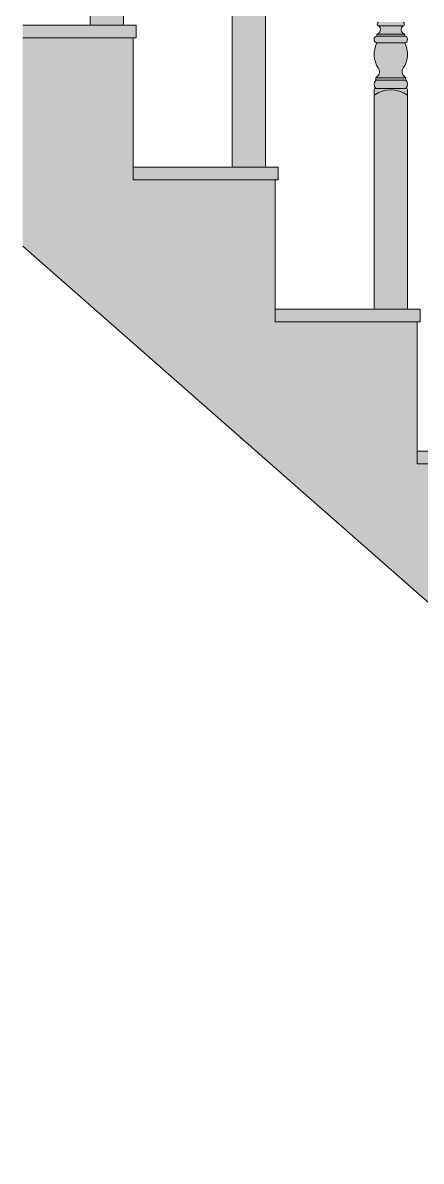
# Model space of a CAD drawing. Header units: millimetres. Extents: x -63086 to 83971, y -129912 to 13382.
# Drawn here: x 16985 to 17616, y -129912 to -128108 of the extents above; entities that cross this region are included whole.
import ezdxf

# ---------------------------------------------------------------- set-up
doc = ezdxf.new("R2010")
doc.units = ezdxf.units.MM
doc.layers.add('展開', color=7, linetype='Continuous', lineweight=9)
doc.layers.add('展開建具用', color=250, linetype='Continuous', lineweight=9)

msp = doc.modelspace()

# ---------------------------------------------------------------- hatches: boundary and pattern name
at = {"layer": '展開', "ltscale": 10, "true_color": 0xfffefa}
h = msp.add_hatch(color=7, dxfattribs=at)
h.dxf.hatch_style = 1
h.paths.add_polyline_path([(17384.6978, -128562.0211), (17384.6978, -128357.0211), (17159.6978, -128357.0211), (17159.6978, -128337.0211), (17159.6978, -128132.0211), (16984.6978, -128132.0211), (16984.6978, -128462.0211), (18634.6978, -129912.0211), (18734.6978, -129912.0211), (18734.6978, -129707.0211), (18509.6978, -129707.0211), (18509.6978, -129687.0211), (18509.6978, -129482.0211), (18284.6978, -129482.0211), (18284.6978, -129462.0211), (18284.6978, -129257.0211), (18059.6978, -129257.0211), (18059.6978, -129237.0211), (18059.6978, -129032.0211), (17834.6978, -129032.0211), (17834.6978, -129012.0211), (17834.6978, -128807.0211), (17609.6978, -128807.0211), (17609.6978, -128787.0211), (17609.6978, -128582.0211), (17384.6978, -128582.0211)])
at = {"layer": '展開建具用', "ltscale": 10, "true_color": 0xe9a353, "transparency": 33554687}
h = msp.add_hatch(color=33, dxfattribs=at)
h.dxf.hatch_style = 1
h.paths.add_polyline_path([(17144.5835, -127772.8262, 0.321280105), (17091.5835, -127772.8262), (17091.5835, -128110.3123, 0.261846689), (17092.5443, -128112.0211), (17143.6227, -128112.0211, 0.261846689), (17144.5835, -128110.3123)])
h = msp.add_hatch(color=33, dxfattribs=at)
h.dxf.hatch_style = 1
h.paths.add_polyline_path([(17369.5835, -127997.8262, 0.321280105), (17316.5835, -127997.8262), (17316.5835, -128335.3123, 0.261846689), (17317.5443, -128337.0211), (17368.6227, -128337.0211, 0.261846689), (17369.5835, -128335.3123)])
h = msp.add_hatch(color=33, dxfattribs=at)
h.dxf.hatch_style = 1
h.paths.add_polyline_path([(17839.6978, -128787.0211), (17834.6978, -128787.0211), (17816.1227, -128787.0211, -0.137458105), (17815.0835, -128787.3123), (17766.0835, -128787.3123, -0.137458105), (17765.0443, -128787.0211), (17609.6978, -128787.0211), (17609.6978, -128807.0211), (17839.6978, -128807.0211)])
h.paths.add_polyline_path([(18064.6978, -129012.0211), (18059.6978, -129012.0211), (18043.6227, -129012.0211, -0.137458105), (18042.5835, -129012.3123), (17993.5835, -129012.3123, -0.137458105), (17992.5443, -129012.0211), (17834.6978, -129012.0211), (17834.6978, -129032.0211), (18064.6978, -129032.0211)])
h.paths.add_polyline_path([(17614.6978, -128562.0211), (17609.6978, -128562.0211), (17593.6227, -128562.0211, -0.137458105), (17592.5835, -128562.3123), (17543.5835, -128562.3123, -0.137458105), (17542.5443, -128562.0211), (17384.6978, -128562.0211), (17384.6978, -128582.0211), (17614.6978, -128582.0211)])
h.paths.add_polyline_path([(17164.6978, -128112.0211), (17159.6978, -128112.0211), (17143.6227, -128112.0211, -0.137458105), (17142.5835, -128112.3123), (17093.5835, -128112.3123, -0.137458105), (17092.5443, -128112.0211), (16984.6978, -128112.0211), (16984.6978, -128132.0211), (17164.6978, -128132.0211)])
h = msp.add_hatch(color=33, dxfattribs=at)
h.dxf.hatch_style = 1
h.paths.add_polyline_path([(17164.6978, -128112.0211), (17159.6978, -128112.0211), (17143.6227, -128112.0211, -0.137458105), (17142.5835, -128112.3123), (17093.5835, -128112.3123, -0.137458105), (17092.5443, -128112.0211), (16984.6978, -128112.0211), (16984.6978, -128132.0211), (17164.6978, -128132.0211)])
h.paths.add_polyline_path([(17389.6978, -128337.0211), (17384.6978, -128337.0211), (17368.6227, -128337.0211, -0.137458105), (17367.5835, -128337.3123), (17318.5835, -128337.3123, -0.137458105), (17317.5443, -128337.0211), (17159.6978, -128337.0211), (17159.6978, -128357.0211), (17389.6978, -128357.0211)])
h.paths.add_polyline_path([(17614.6978, -128562.0211), (17609.6978, -128562.0211), (17593.6227, -128562.0211, -0.137458105), (17592.5835, -128562.3123), (17543.5835, -128562.3123, -0.137458105), (17542.5443, -128562.0211), (17384.6978, -128562.0211), (17384.6978, -128582.0211), (17614.6978, -128582.0211)])
h.paths.add_polyline_path([(18064.6978, -129012.0211), (18059.6978, -129012.0211), (18043.6227, -129012.0211, -0.137458105), (18042.5835, -129012.3123), (17993.5835, -129012.3123, -0.137458105), (17992.5443, -129012.0211), (17834.6978, -129012.0211), (17834.6978, -129032.0211), (18064.6978, -129032.0211)])
h.paths.add_polyline_path([(18289.6978, -129237.0211), (18284.6978, -129237.0211), (18268.6227, -129237.0211, -0.137458105), (18267.5835, -129237.3123), (18218.5835, -129237.3123, -0.137458105), (18217.5443, -129237.0211), (18059.6978, -129237.0211), (18059.6978, -129257.0211), (18289.6978, -129257.0211)])
h.paths.add_polyline_path([(18514.6978, -129462.0211), (18509.6978, -129462.0211), (18493.6227, -129462.0211, -0.137458105), (18492.5835, -129462.3123), (18443.5835, -129462.3123, -0.137458105), (18442.5443, -129462.0211), (18284.6978, -129462.0211), (18284.6978, -129482.0211), (18514.6978, -129482.0211)])
h.paths.add_polyline_path([(18739.6978, -129687.0211), (18734.6978, -129687.0211), (18509.6978, -129687.0211), (18509.6978, -129707.0211), (18739.6978, -129707.0211)])
at = {"layer": '展開建具用', "ltscale": 10, "true_color": 0x9c5e31, "transparency": 33554687}
h = msp.add_hatch(dxfattribs=at)
h.set_pattern_fill('AR-RROOF', color=25, scale=0.46)
h.set_pattern_definition([(0, (-4116.443, -46691.17), (25.7048, 11.684), [175.26, -23.368, 58.42, -11.684]), (0, (-4100.903, -46685.328), (-11.684, 15.53972), [35.052, -3.85572, 70.104, -8.763]), (0, (-4110.601, -46681.2386), (60.7568, 7.82828), [93.472, -16.3576, 46.736, -11.684])])
h.paths.add_polyline_path([(17164.6978, -128112.0211), (17159.6978, -128112.0211), (17143.6227, -128112.0211, -0.137458105), (17142.5835, -128112.3123), (17093.5835, -128112.3123, -0.137458105), (17092.5443, -128112.0211), (16984.6978, -128112.0211), (16984.6978, -128132.0211), (17164.6978, -128132.0211)])
h.paths.add_polyline_path([(17389.6978, -128337.0211), (17384.6978, -128337.0211), (17368.6227, -128337.0211, -0.137458105), (17367.5835, -128337.3123), (17318.5835, -128337.3123, -0.137458105), (17317.5443, -128337.0211), (17159.6978, -128337.0211), (17159.6978, -128357.0211), (17389.6978, -128357.0211)])
h.paths.add_polyline_path([(17614.6978, -128562.0211), (17609.6978, -128562.0211), (17593.6227, -128562.0211, -0.137458105), (17592.5835, -128562.3123), (17543.5835, -128562.3123, -0.137458105), (17542.5443, -128562.0211), (17384.6978, -128562.0211), (17384.6978, -128582.0211), (17614.6978, -128582.0211)])
h.paths.add_polyline_path([(17839.6978, -128787.0211), (17834.6978, -128787.0211), (17816.1227, -128787.0211, -0.137458105), (17815.0835, -128787.3123), (17766.0835, -128787.3123, -0.137458105), (17765.0443, -128787.0211), (17609.6978, -128787.0211), (17609.6978, -128807.0211), (17839.6978, -128807.0211)])
h.paths.add_polyline_path([(18064.6978, -129012.0211), (18059.6978, -129012.0211), (18043.6227, -129012.0211, -0.137458105), (18042.5835, -129012.3123), (17993.5835, -129012.3123, -0.137458105), (17992.5443, -129012.0211), (17834.6978, -129012.0211), (17834.6978, -129032.0211), (18064.6978, -129032.0211)])
h.paths.add_polyline_path([(18289.6978, -129237.0211), (18284.6978, -129237.0211), (18268.6227, -129237.0211, -0.137458105), (18267.5835, -129237.3123), (18218.5835, -129237.3123, -0.137458105), (18217.5443, -129237.0211), (18059.6978, -129237.0211), (18059.6978, -129257.0211), (18289.6978, -129257.0211)])
h.paths.add_polyline_path([(18514.6978, -129462.0211), (18509.6978, -129462.0211), (18493.6227, -129462.0211, -0.137458105), (18492.5835, -129462.3123), (18443.5835, -129462.3123, -0.137458105), (18442.5443, -129462.0211), (18284.6978, -129462.0211), (18284.6978, -129482.0211), (18514.6978, -129482.0211)])
h.paths.add_polyline_path([(18739.6978, -129687.0211), (18734.6978, -129687.0211), (18509.6978, -129687.0211), (18509.6978, -129707.0211), (18739.6978, -129707.0211)])
at = {"layer": '展開建具用', "ltscale": 10, "true_color": 0xe9a353, "transparency": 33554687}
h = msp.add_hatch(color=33, dxfattribs=at)
h.dxf.hatch_style = 1
h.paths.add_polyline_path([(17587.5835, -128113.3123), (17548.5835, -128113.3123, -0.63293171), (17546.0835, -128126.3123), (17590.0835, -128126.3123, -0.63293171)])
h = msp.add_hatch(color=33, dxfattribs=at)
h.dxf.hatch_style = 1
h.paths.add_polyline_path([(17587.5835, -128107.3123), (17548.5835, -128107.3123, 0.666143593), (17548.5835, -128113.3123), (17587.5835, -128113.3123, 0.666143593)])
h = msp.add_hatch(color=33, dxfattribs=at)
h.dxf.hatch_style = 1
h.paths.add_polyline_path([(17590.0835, -128129.3123), (17546.0835, -128129.3123, 0.816063986), (17546.0835, -128140.3123), (17590.0835, -128140.3123, 0.816063986)])
h = msp.add_hatch(color=33, dxfattribs=at)
h.dxf.hatch_style = 1
h.paths.add_polyline_path([(17590.0835, -128126.3123), (17546.0835, -128126.3123), (17546.0835, -128129.3123), (17590.0835, -128129.3123)])
h = msp.add_hatch(color=33, dxfattribs=at)
h.dxf.hatch_style = 1
h.paths.add_polyline_path([(17590.0835, -128140.3123), (17546.0835, -128140.3123, 0.276485728), (17548.2411, -128179.851, -0.45877347), (17544.0835, -128195.3123), (17592.0835, -128195.3123, -0.45877347), (17587.9259, -128179.851, 0.276485728)])
h = msp.add_hatch(color=33, dxfattribs=at)
h.dxf.hatch_style = 1
h.paths.add_polyline_path([(17592.0835, -128199.3123), (17544.0835, -128199.3123, 0.386418722), (17544.0835, -128212.3123), (17592.0835, -128212.3123, 0.386418722)])
h = msp.add_hatch(color=33, dxfattribs=at)
h.dxf.hatch_style = 1
h.paths.add_polyline_path([(17592.0835, -128195.3123), (17544.0835, -128195.3123), (17544.0835, -128199.3123), (17592.0835, -128199.3123)])
h = msp.add_hatch(color=33, dxfattribs=at)
h.dxf.hatch_style = 1
h.paths.add_polyline_path([(17594.5835, -128214.3123, 0.414213562), (17592.5835, -128212.3123), (17543.5835, -128212.3123, 0.414213562), (17541.5835, -128214.3123), (17541.5835, -128222.8262, -0.321280105), (17594.5835, -128222.8262)])
h = msp.add_hatch(color=33, dxfattribs=at)
h.dxf.hatch_style = 1
h.paths.add_polyline_path([(17594.5835, -128222.8262, 0.321280105), (17541.5835, -128222.8262), (17541.5835, -128560.3123, 0.261846689), (17542.5443, -128562.0211), (17593.6227, -128562.0211, 0.261846689), (17594.5835, -128560.3123)])

# ---------------------------------------------------------------- linework, layer by layer
at = {"layer": '展開建具用', "ltscale": 10}
for p, q in [((17091.5835, -128110.3123), (17091.5835, -127764.3123)), ((17144.5835, -128110.3123), (17144.5835, -127764.3123)), ((17316.5835, -128335.3123), (17316.5835, -127989.3123)), ((17369.5835, -128335.3123), (17369.5835, -127989.3123)), ((17159.6978, -128112.0211), (16984.6978, -128112.0211)), ((17142.5835, -128112.3123), (17093.5835, -128112.3123)), ((17159.6978, -128112.0211), (17164.6978, -128112.0211)), ((17164.6978, -128112.0211), (17164.6978, -128132.0211)), ((17548.5835, -128113.3123), (17587.5835, -128113.3123)), ((17164.6978, -128132.0211), (16984.6978, -128132.0211)), ((17159.6978, -128337.0211), (17159.6978, -128132.0211)), ((17546.0835, -128126.3123), (17590.0835, -128126.3123)), ((17546.0835, -128129.3123), (17546.0835, -128126.3123)), ((17546.0835, -128129.3123), (17590.0835, -128129.3123)), ((17590.0835, -128129.3123), (17590.0835, -128126.3123)), ((17590.0835, -128140.3123), (17546.0835, -128140.3123)), ((17592.0835, -128195.3123), (17544.0835, -128195.3123)), ((17544.0835, -128195.3123), (17544.0835, -128199.3123)), ((17592.0835, -128199.3123), (17544.0835, -128199.3123)), ((17592.0835, -128195.3123), (17592.0835, -128199.3123)), ((17541.5835, -128560.3123), (17541.5835, -128214.3123)), ((17592.5835, -128212.3123), (17543.5835, -128212.3123)), ((17594.5835, -128560.3123), (17594.5835, -128214.3123)), ((17384.6978, -128337.0211), (17159.6978, -128337.0211)), ((17159.6978, -128357.0211), (17159.6978, -128337.0211)), ((17367.5835, -128337.3123), (17318.5835, -128337.3123)), ((17384.6978, -128337.0211), (17389.6978, -128337.0211)), ((17389.6978, -128337.0211), (17389.6978, -128357.0211)), ((17389.6978, -128357.0211), (17159.6978, -128357.0211)), ((17384.6978, -128562.0211), (17384.6978, -128357.0211)), ((16984.6978, -128462.0211), (18634.6978, -129912.0211)), ((17609.6978, -128562.0211), (17384.6978, -128562.0211)), ((17384.6978, -128582.0211), (17384.6978, -128562.0211)), ((17592.5835, -128562.3123), (17543.5835, -128562.3123)), ((17609.6978, -128562.0211), (17614.6978, -128562.0211)), ((17614.6978, -128562.0211), (17614.6978, -128582.0211)), ((17614.6978, -128582.0211), (17384.6978, -128582.0211)), ((17609.6978, -128787.0211), (17609.6978, -128582.0211)), ((17834.6978, -128787.0211), (17609.6978, -128787.0211)), ((17609.6978, -128807.0211), (17609.6978, -128787.0211)), ((17839.6978, -128807.0211), (17609.6978, -128807.0211))]:
    msp.add_line(p, q, dxfattribs=at)
for centre, radius, start, end in [((17093.5835, -128110.3123), 2, 180, 270), ((17142.5835, -128110.3123), 2, 270, 0), ((17544.2557, -128119.2204), 7.3236, 284.4524392, 53.7765067), ((17549.836, -128110.3123), 3.251, 112.6613718, 247.3386282), ((17591.9113, -128119.2204), 7.3236, 126.2234933, 255.5475608), ((17586.3309, -128110.3123), 3.251, 292.6613718, 67.3386282), ((17547.2092, -128134.8123), 5.614, 101.5667084, 258.4332916), ((17588.9578, -128134.8123), 5.614, 281.5667084, 78.4332916), ((17580.1805, -128158.2798), 38.5414, 152.2128242, 214.1217278), ((17555.9865, -128158.2798), 38.5414, 325.8782722, 27.7871758), ((17539.5103, -128185.7929), 10.5609, 295.6599765, 33.9184182), ((17596.6567, -128185.7929), 10.5609, 146.0815818, 244.3400235), ((17551.2382, -128205.8123), 9.6664, 137.7450694, 222.2549306), ((17584.9288, -128205.8123), 9.6664, 317.7450694, 42.2549306), ((17543.5835, -128214.3123), 2, 90, 180), ((17568.0835, -128259.8105), 45.4982, 54.3776427, 125.6223573), ((17592.5835, -128214.3123), 2, 0, 90), ((17318.5835, -128335.3123), 2, 180, 270), ((17367.5835, -128335.3123), 2, 270, 0), ((17543.5835, -128560.3123), 2, 180, 270), ((17592.5835, -128560.3123), 2, 270, 0)]:
    msp.add_arc(centre, radius, start, end, dxfattribs=at)

doc.saveas('drawing.dxf')
